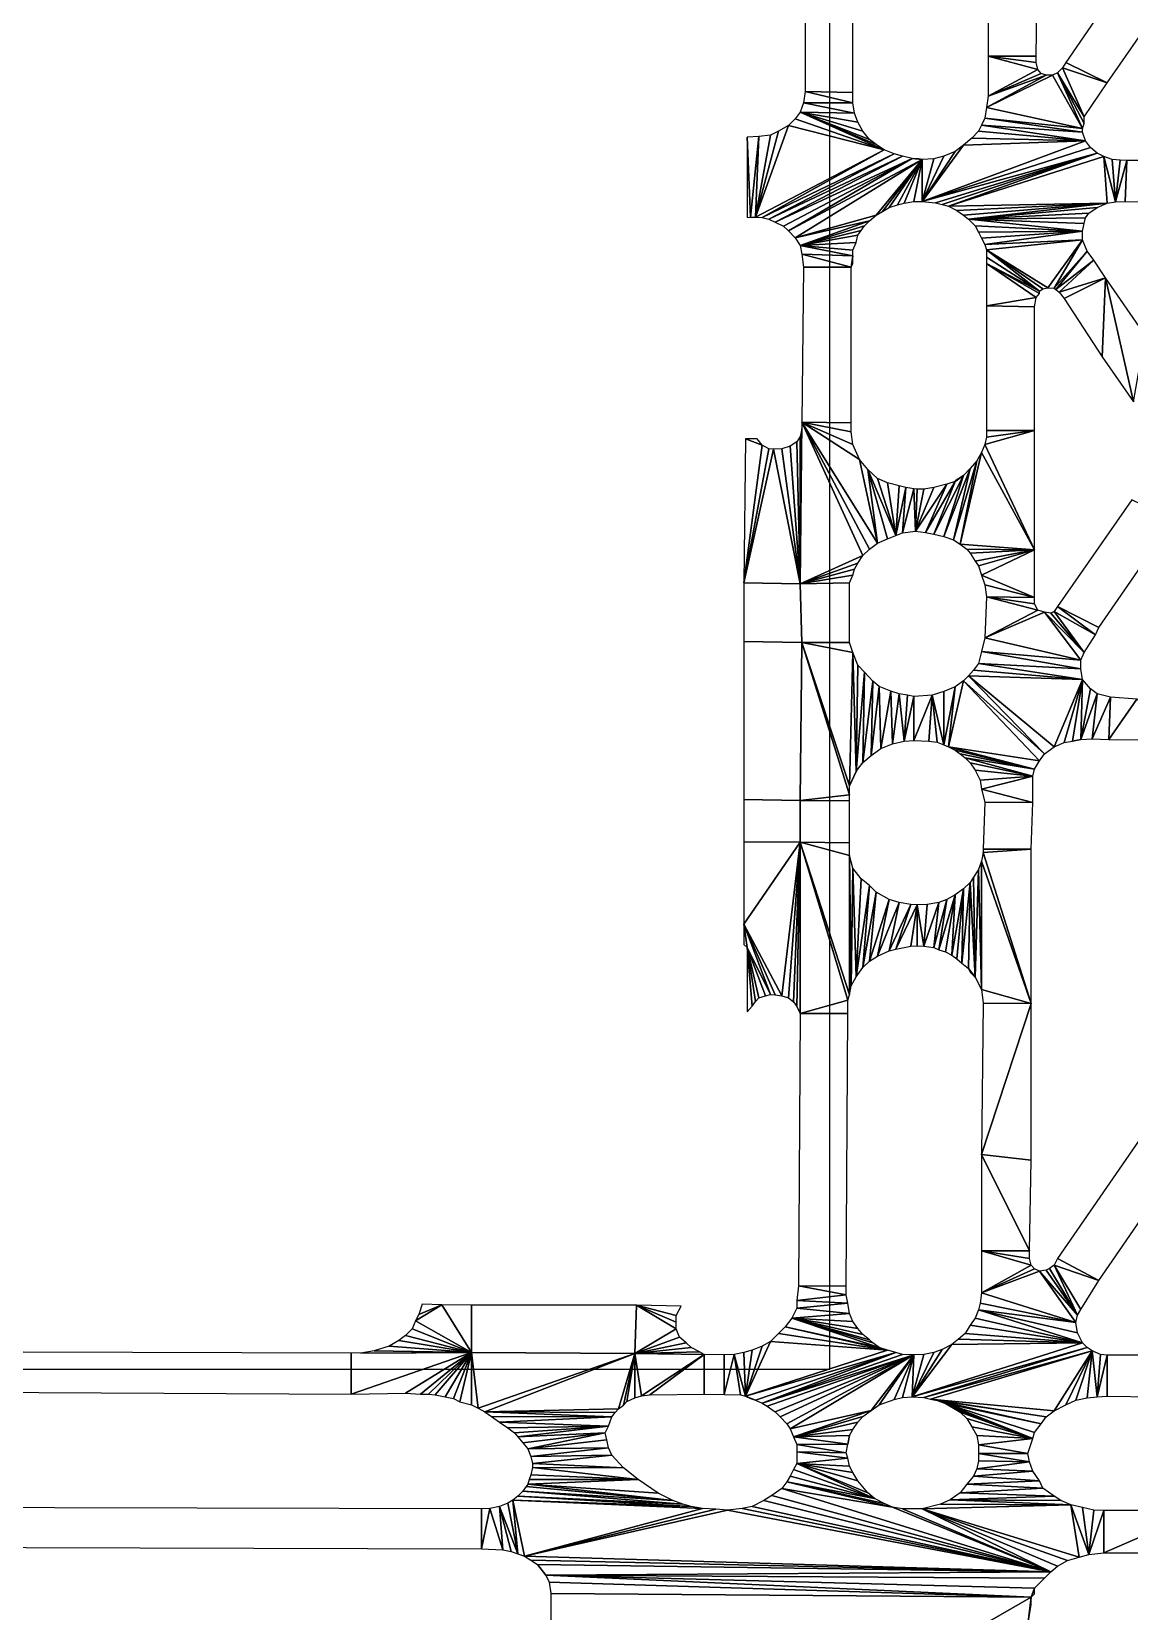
# Model space of a CAD drawing. Extents: x -35426928 to -35396732, y 11996534 to 12011444.
# Drawn here: x -35410694 to -35408034, y 11999996 to 12003824 of the extents above; entities that cross this region are included whole.
import ezdxf

# ---------------------------------------------------------------- set-up
doc = ezdxf.new("R2010")
doc.units = 0

msp = doc.modelspace()

# ---------------------------------------------------------------- linework, layer by layer
at = {"layer": 'mg_to_dxf', "color": 52}
for points in [[(-35408760.1, 12008976.7), (-35414029.9, 12008976.7), (-35414029.9, 12000583), (-35408760.1, 12000583)], [(-35408088, 12003699), (-35407840, 12004056), (-35407944, 12004104), (-35408188, 12003749)], [(-35408260, 12003764), (-35408256, 12004056), (-35408376, 12004058), (-35408376, 12003764)], [(-35408820, 12003902), (-35408820, 12003678), (-35408704, 12003676), (-35408704, 12003901)], [(-35408260, 12003749), (-35408260, 12003749), (-35408376, 12003764), (-35408256, 12003732)], [(-35408260, 12003749), (-35408260, 12003749), (-35408260, 12003764), (-35408376, 12003764)], [(-35408376, 12003764), (-35408376, 12003764), (-35408376, 12003667), (-35408256, 12003732)], [(-35408256, 12003732), (-35408256, 12003732), (-35408376, 12003667), (-35408248, 12003722)], [(-35408208, 12003724), (-35408208, 12003724), (-35408144, 12003617), (-35408196, 12003736)], [(-35408196, 12003736), (-35408196, 12003736), (-35408088, 12003699), (-35408188, 12003749)], [(-35408144, 12003617), (-35408144, 12003617), (-35408088, 12003699), (-35408196, 12003736)], [(-35408236, 12003718), (-35408236, 12003718), (-35408380, 12003640), (-35408220, 12003718)], [(-35408376, 12003667), (-35408376, 12003667), (-35408380, 12003640), (-35408236, 12003718)], [(-35408380, 12003640), (-35408380, 12003640), (-35408148, 12003589), (-35408220, 12003718)], [(-35408248, 12003722), (-35408248, 12003722), (-35408376, 12003667), (-35408236, 12003718)], [(-35408220, 12003718), (-35408220, 12003718), (-35408148, 12003589), (-35408208, 12003724)], [(-35408148, 12003589), (-35408148, 12003589), (-35408144, 12003601), (-35408208, 12003724)], [(-35408208, 12003724), (-35408208, 12003724), (-35408144, 12003601), (-35408144, 12003617)], [(-35408704, 12003651), (-35408704, 12003651), (-35408820, 12003678), (-35408824, 12003651)], [(-35408704, 12003651), (-35408704, 12003651), (-35408704, 12003676), (-35408820, 12003678)], [(-35408844, 12003612), (-35408844, 12003612), (-35408628, 12003537), (-35408832, 12003628)], [(-35408700, 12003626), (-35408700, 12003626), (-35408824, 12003651), (-35408832, 12003628)], [(-35408628, 12003537), (-35408628, 12003537), (-35408648, 12003550), (-35408832, 12003628)], [(-35408648, 12003550), (-35408648, 12003550), (-35408664, 12003562), (-35408832, 12003628)], [(-35408664, 12003562), (-35408664, 12003562), (-35408680, 12003582), (-35408832, 12003628)], [(-35408680, 12003582), (-35408680, 12003582), (-35408692, 12003604), (-35408832, 12003628)], [(-35408692, 12003604), (-35408692, 12003604), (-35408700, 12003626), (-35408832, 12003628)], [(-35408700, 12003626), (-35408700, 12003626), (-35408704, 12003651), (-35408824, 12003651)], [(-35408380, 12003640), (-35408380, 12003640), (-35408384, 12003614), (-35408148, 12003589)], [(-35408940, 12003374), (-35408940, 12003374), (-35408628, 12003537), (-35408860, 12003596)], [(-35408940, 12003374), (-35408940, 12003374), (-35408860, 12003596), (-35408884, 12003582)], [(-35408940, 12003374), (-35408940, 12003374), (-35408884, 12003582), (-35408904, 12003573)], [(-35408860, 12003596), (-35408860, 12003596), (-35408628, 12003537), (-35408844, 12003612)], [(-35408416, 12003565), (-35408416, 12003565), (-35408140, 12003559), (-35408400, 12003582)], [(-35408140, 12003559), (-35408140, 12003559), (-35408392, 12003597), (-35408400, 12003582)], [(-35408384, 12003614), (-35408384, 12003614), (-35408392, 12003597), (-35408148, 12003580)], [(-35408140, 12003559), (-35408140, 12003559), (-35408148, 12003580), (-35408392, 12003597)], [(-35408384, 12003614), (-35408384, 12003614), (-35408148, 12003580), (-35408148, 12003589)], [(-35408932, 12003569), (-35408932, 12003569), (-35408960, 12003568), (-35408952, 12003374)], [(-35408952, 12003374), (-35408952, 12003374), (-35408960, 12003568), (-35408960, 12003373)], [(-35408940, 12003374), (-35408940, 12003374), (-35408932, 12003569), (-35408952, 12003374)], [(-35408940, 12003374), (-35408940, 12003374), (-35408904, 12003573), (-35408932, 12003569)], [(-35408536, 12003412), (-35408536, 12003412), (-35408140, 12003559), (-35408436, 12003548)], [(-35408536, 12003412), (-35408536, 12003412), (-35408128, 12003543), (-35408140, 12003559)], [(-35408536, 12003412), (-35408536, 12003412), (-35408436, 12003548), (-35408456, 12003533)], [(-35408536, 12003412), (-35408536, 12003412), (-35408112, 12003529), (-35408128, 12003543)], [(-35408436, 12003548), (-35408436, 12003548), (-35408140, 12003559), (-35408416, 12003565)], [(-35408924, 12003373), (-35408924, 12003373), (-35408628, 12003537), (-35408940, 12003374)], [(-35408604, 12003527), (-35408604, 12003527), (-35408628, 12003537), (-35408924, 12003373)], [(-35408908, 12003369), (-35408908, 12003369), (-35408604, 12003527), (-35408924, 12003373)], [(-35408584, 12003522), (-35408584, 12003522), (-35408604, 12003527), (-35408908, 12003369)], [(-35408892, 12003362), (-35408892, 12003362), (-35408584, 12003522), (-35408908, 12003369)], [(-35408560, 12003516), (-35408560, 12003516), (-35408584, 12003522), (-35408892, 12003362)], [(-35408872, 12003352), (-35408872, 12003352), (-35408560, 12003516), (-35408892, 12003362)], [(-35408860, 12003341), (-35408860, 12003341), (-35408560, 12003516), (-35408872, 12003352)], [(-35408536, 12003514), (-35408536, 12003514), (-35408560, 12003516), (-35408860, 12003341)], [(-35408536, 12003514), (-35408536, 12003514), (-35408860, 12003341), (-35408844, 12003324)], [(-35408536, 12003514), (-35408536, 12003514), (-35408844, 12003324), (-35408648, 12003379)], [(-35408536, 12003514), (-35408536, 12003514), (-35408648, 12003379), (-35408632, 12003388)], [(-35408536, 12003514), (-35408536, 12003514), (-35408632, 12003388), (-35408616, 12003397)], [(-35408536, 12003514), (-35408536, 12003514), (-35408616, 12003397), (-35408596, 12003404)], [(-35408536, 12003514), (-35408536, 12003514), (-35408596, 12003404), (-35408580, 12003408)], [(-35408556, 12003412), (-35408556, 12003412), (-35408536, 12003514), (-35408580, 12003408)], [(-35408536, 12003514), (-35408536, 12003514), (-35408544, 12003515), (-35408560, 12003516)], [(-35408556, 12003412), (-35408556, 12003412), (-35408536, 12003412), (-35408536, 12003514)], [(-35408536, 12003412), (-35408536, 12003412), (-35408456, 12003533), (-35408484, 12003522)], [(-35408536, 12003412), (-35408536, 12003412), (-35408504, 12003409), (-35408112, 12003529)], [(-35408508, 12003515), (-35408508, 12003515), (-35408536, 12003412), (-35408484, 12003522)], [(-35408508, 12003515), (-35408508, 12003515), (-35408536, 12003514), (-35408536, 12003412)], [(-35408504, 12003409), (-35408504, 12003409), (-35408488, 12003405), (-35408112, 12003529)], [(-35408112, 12003529), (-35408112, 12003529), (-35408488, 12003405), (-35408472, 12003401)], [(-35408112, 12003529), (-35408112, 12003529), (-35408472, 12003401), (-35408096, 12003521)], [(-35408472, 12003401), (-35408472, 12003401), (-35408088, 12003408), (-35408096, 12003521)], [(-35408096, 12003521), (-35408096, 12003521), (-35408088, 12003408), (-35408068, 12003411)], [(-35408096, 12003521), (-35408096, 12003521), (-35408068, 12003411), (-35408076, 12003514)], [(-35408076, 12003514), (-35408076, 12003514), (-35408068, 12003411), (-35408056, 12003512)], [(-35408068, 12003411), (-35408068, 12003411), (-35408040, 12003511), (-35408056, 12003512)], [(-35408068, 12003411), (-35408068, 12003411), (-35408044, 12003412), (-35408040, 12003511)], [(-35408044, 12003412), (-35407864, 12003409), (-35407860, 12003511), (-35408040, 12003511)], [(-35408472, 12003401), (-35408472, 12003401), (-35408452, 12003390), (-35408088, 12003408)], [(-35408452, 12003390), (-35408452, 12003390), (-35408436, 12003379), (-35408088, 12003408)], [(-35408088, 12003408), (-35408088, 12003408), (-35408436, 12003379), (-35408424, 12003369)], [(-35408088, 12003408), (-35408088, 12003408), (-35408424, 12003369), (-35408112, 12003397)], [(-35408424, 12003369), (-35408424, 12003369), (-35408132, 12003384), (-35408112, 12003397)], [(-35408648, 12003379), (-35408648, 12003379), (-35408844, 12003324), (-35408664, 12003365)], [(-35408664, 12003365), (-35408664, 12003365), (-35408844, 12003324), (-35408832, 12003305)], [(-35408664, 12003365), (-35408664, 12003365), (-35408832, 12003305), (-35408676, 12003353)], [(-35408832, 12003305), (-35408832, 12003305), (-35408684, 12003342), (-35408676, 12003353)], [(-35408424, 12003369), (-35408424, 12003369), (-35408140, 12003372), (-35408132, 12003384)], [(-35408424, 12003369), (-35408424, 12003369), (-35408144, 12003359), (-35408140, 12003372)], [(-35408424, 12003369), (-35408424, 12003369), (-35408408, 12003353), (-35408148, 12003340)], [(-35408424, 12003369), (-35408424, 12003369), (-35408148, 12003340), (-35408144, 12003359)], [(-35408408, 12003353), (-35408408, 12003353), (-35408400, 12003338), (-35408148, 12003340)], [(-35408832, 12003305), (-35408832, 12003305), (-35408692, 12003330), (-35408684, 12003342)], [(-35408832, 12003305), (-35408832, 12003305), (-35408696, 12003313), (-35408692, 12003330)], [(-35408832, 12003305), (-35408832, 12003305), (-35408704, 12003294), (-35408696, 12003313)], [(-35408400, 12003338), (-35408400, 12003338), (-35408392, 12003323), (-35408148, 12003340)], [(-35408392, 12003323), (-35408392, 12003323), (-35408384, 12003308), (-35408148, 12003340)], [(-35408148, 12003319), (-35408148, 12003319), (-35408148, 12003340), (-35408384, 12003308)], [(-35408148, 12003319), (-35408148, 12003319), (-35408384, 12003308), (-35408380, 12003295)], [(-35408232, 12003203), (-35408232, 12003203), (-35408148, 12003319), (-35408380, 12003295)], [(-35408216, 12003202), (-35408216, 12003202), (-35408148, 12003319), (-35408232, 12003203)], [(-35408136, 12003292), (-35408136, 12003292), (-35408148, 12003319), (-35408216, 12003202)], [(-35408832, 12003305), (-35408832, 12003305), (-35408828, 12003284), (-35408704, 12003280)], [(-35408832, 12003305), (-35408832, 12003305), (-35408704, 12003280), (-35408704, 12003294)], [(-35408828, 12003284), (-35408828, 12003284), (-35408824, 12003253), (-35408708, 12003253)], [(-35408828, 12003284), (-35408828, 12003284), (-35408708, 12003253), (-35408704, 12003280)], [(-35408704, 12003280), (-35408704, 12003280), (-35408708, 12003253), (-35408704, 12003262)], [(-35408232, 12003203), (-35408232, 12003203), (-35408380, 12003295), (-35408244, 12003200)], [(-35408380, 12003295), (-35408380, 12003295), (-35408380, 12003277), (-35408252, 12003195)], [(-35408380, 12003295), (-35408380, 12003295), (-35408252, 12003195), (-35408244, 12003200)], [(-35408380, 12003277), (-35408380, 12003277), (-35408380, 12003262), (-35408252, 12003195)], [(-35408212, 12003199), (-35408212, 12003199), (-35408136, 12003292), (-35408216, 12003202)], [(-35408120, 12003270), (-35408120, 12003270), (-35408136, 12003292), (-35408212, 12003199)], [(-35408824, 12003253), (-35408828, 12002877), (-35408708, 12002876), (-35408708, 12003253)], [(-35408252, 12003189), (-35408252, 12003189), (-35408380, 12003262), (-35408260, 12003179)], [(-35408252, 12003195), (-35408252, 12003195), (-35408380, 12003262), (-35408252, 12003189)], [(-35408380, 12003262), (-35408380, 12003262), (-35408380, 12003159), (-35408260, 12003179)], [(-35408204, 12003192), (-35408204, 12003192), (-35408120, 12003270), (-35408212, 12003199)], [(-35408204, 12003192), (-35408204, 12003192), (-35408092, 12003227), (-35408120, 12003270)], [(-35408204, 12003192), (-35408204, 12003192), (-35408192, 12003177), (-35408092, 12003227)], [(-35408100, 12003036), (-35408100, 12003036), (-35408092, 12003227), (-35408192, 12003177)], [(-35408024, 12002927), (-35408024, 12002927), (-35408092, 12003227), (-35408100, 12003036)], [(-35408024, 12002927), (-35408024, 12002927), (-35407996, 12003088), (-35408092, 12003227)], [(-35408260, 12003179), (-35408260, 12003179), (-35408380, 12003159), (-35408264, 12003157)], [(-35408264, 12002857), (-35408264, 12003157), (-35408380, 12003159), (-35408380, 12002857)], [(-35408828, 12002877), (-35408828, 12002877), (-35408832, 12002486), (-35408680, 12002554)], [(-35408832, 12002486), (-35408832, 12002486), (-35408828, 12002861), (-35408832, 12002843)], [(-35408708, 12002854), (-35408708, 12002854), (-35408828, 12002877), (-35408704, 12002823)], [(-35408708, 12002854), (-35408708, 12002854), (-35408708, 12002876), (-35408828, 12002877)], [(-35408828, 12002877), (-35408828, 12002877), (-35408688, 12002787), (-35408704, 12002823)], [(-35408828, 12002877), (-35408828, 12002877), (-35408644, 12002584), (-35408688, 12002787)], [(-35408828, 12002877), (-35408828, 12002877), (-35408664, 12002570), (-35408644, 12002584)], [(-35408828, 12002877), (-35408828, 12002877), (-35408680, 12002554), (-35408664, 12002570)], [(-35408264, 12002568), (-35408264, 12002568), (-35408264, 12002857), (-35408384, 12002823)], [(-35408384, 12002823), (-35408384, 12002823), (-35408264, 12002857), (-35408380, 12002841)], [(-35408380, 12002841), (-35408380, 12002841), (-35408264, 12002857), (-35408380, 12002857)], [(-35408924, 12002822), (-35408924, 12002822), (-35408964, 12002837), (-35408968, 12002488)], [(-35408924, 12002822), (-35408924, 12002822), (-35408968, 12002488), (-35408908, 12002813)], [(-35408968, 12002488), (-35408968, 12002488), (-35408896, 12002812), (-35408908, 12002813)], [(-35408968, 12002488), (-35408968, 12002488), (-35408832, 12002486), (-35408896, 12002812)], [(-35408924, 12002822), (-35408924, 12002822), (-35408936, 12002837), (-35408964, 12002837)], [(-35408896, 12002812), (-35408896, 12002812), (-35408832, 12002486), (-35408876, 12002813)], [(-35408876, 12002813), (-35408876, 12002813), (-35408832, 12002486), (-35408856, 12002819)], [(-35408856, 12002819), (-35408856, 12002819), (-35408832, 12002486), (-35408840, 12002830)], [(-35408840, 12002830), (-35408840, 12002830), (-35408832, 12002486), (-35408832, 12002843)], [(-35408392, 12002804), (-35408392, 12002804), (-35408264, 12002568), (-35408384, 12002823)], [(-35408688, 12002787), (-35408688, 12002787), (-35408644, 12002584), (-35408668, 12002763)], [(-35408420, 12002765), (-35408420, 12002765), (-35408460, 12002592), (-35408404, 12002784)], [(-35408460, 12002592), (-35408460, 12002592), (-35408444, 12002582), (-35408404, 12002784)], [(-35408404, 12002784), (-35408404, 12002784), (-35408444, 12002582), (-35408392, 12002804)], [(-35408444, 12002582), (-35408444, 12002582), (-35408264, 12002568), (-35408392, 12002804)], [(-35408668, 12002763), (-35408668, 12002763), (-35408600, 12002603), (-35408644, 12002741)], [(-35408668, 12002763), (-35408668, 12002763), (-35408620, 12002595), (-35408600, 12002603)], [(-35408668, 12002763), (-35408668, 12002763), (-35408644, 12002584), (-35408620, 12002595)], [(-35408600, 12002603), (-35408600, 12002603), (-35408620, 12002730), (-35408644, 12002741)], [(-35408456, 12002734), (-35408456, 12002734), (-35408508, 12002606), (-35408436, 12002748)], [(-35408508, 12002606), (-35408508, 12002606), (-35408484, 12002600), (-35408436, 12002748)], [(-35408436, 12002748), (-35408436, 12002748), (-35408484, 12002600), (-35408420, 12002765)], [(-35408484, 12002600), (-35408484, 12002600), (-35408460, 12002592), (-35408420, 12002765)], [(-35408436, 12002748), (-35408436, 12002748), (-35408456, 12002735), (-35408456, 12002734)], [(-35408620, 12002730), (-35408620, 12002730), (-35408600, 12002603), (-35408592, 12002723)], [(-35408600, 12002603), (-35408600, 12002603), (-35408576, 12002719), (-35408592, 12002723)], [(-35408600, 12002603), (-35408600, 12002603), (-35408584, 12002609), (-35408576, 12002719)], [(-35408576, 12002719), (-35408576, 12002719), (-35408584, 12002609), (-35408556, 12002716)], [(-35408584, 12002609), (-35408584, 12002609), (-35408552, 12002613), (-35408556, 12002716)], [(-35408556, 12002716), (-35408556, 12002716), (-35408552, 12002613), (-35408548, 12002715)], [(-35408552, 12002613), (-35408552, 12002613), (-35408476, 12002727), (-35408508, 12002719)], [(-35408552, 12002613), (-35408552, 12002613), (-35408528, 12002610), (-35408476, 12002727)], [(-35408532, 12002715), (-35408532, 12002715), (-35408552, 12002613), (-35408508, 12002719)], [(-35408532, 12002715), (-35408532, 12002715), (-35408548, 12002715), (-35408552, 12002613)], [(-35408476, 12002727), (-35408476, 12002727), (-35408528, 12002610), (-35408456, 12002734)], [(-35408528, 12002610), (-35408528, 12002610), (-35408508, 12002606), (-35408456, 12002734)], [(-35408108, 12002380), (-35407928, 12002641), (-35408028, 12002689), (-35408208, 12002431)], [(-35408444, 12002582), (-35408444, 12002582), (-35408428, 12002570), (-35408264, 12002568)], [(-35408680, 12002554), (-35408680, 12002554), (-35408832, 12002486), (-35408692, 12002536)], [(-35408420, 12002560), (-35408420, 12002560), (-35408264, 12002568), (-35408428, 12002570)], [(-35408408, 12002541), (-35408408, 12002541), (-35408264, 12002568), (-35408420, 12002560)], [(-35408400, 12002529), (-35408400, 12002529), (-35408264, 12002568), (-35408408, 12002541)], [(-35408392, 12002507), (-35408392, 12002507), (-35408264, 12002568), (-35408400, 12002529)], [(-35408264, 12002453), (-35408264, 12002453), (-35408264, 12002568), (-35408392, 12002507)], [(-35408692, 12002536), (-35408692, 12002536), (-35408832, 12002486), (-35408700, 12002521)], [(-35408700, 12002521), (-35408700, 12002521), (-35408832, 12002486), (-35408704, 12002507)], [(-35408704, 12002507), (-35408704, 12002507), (-35408832, 12002486), (-35408712, 12002488)], [(-35408384, 12002483), (-35408384, 12002483), (-35408264, 12002453), (-35408392, 12002507)], [(-35408828, 12002344), (-35408832, 12002486), (-35408968, 12002488), (-35408968, 12002346)], [(-35408832, 12002486), (-35408828, 12002344), (-35408712, 12002344), (-35408712, 12002488)], [(-35408384, 12002483), (-35408384, 12002483), (-35408380, 12002454), (-35408264, 12002453)], [(-35408380, 12002454), (-35408380, 12002454), (-35408384, 12002355), (-35408256, 12002422)], [(-35408264, 12002437), (-35408264, 12002437), (-35408380, 12002454), (-35408256, 12002422)], [(-35408264, 12002437), (-35408264, 12002437), (-35408264, 12002453), (-35408380, 12002454)], [(-35408216, 12002419), (-35408216, 12002419), (-35408116, 12002362), (-35408208, 12002431)], [(-35408116, 12002362), (-35408116, 12002362), (-35408108, 12002380), (-35408208, 12002431)], [(-35408256, 12002422), (-35408256, 12002422), (-35408384, 12002355), (-35408240, 12002417)], [(-35408384, 12002355), (-35408384, 12002355), (-35408152, 12002301), (-35408240, 12002417)], [(-35408240, 12002417), (-35408240, 12002417), (-35408144, 12002319), (-35408224, 12002415)], [(-35408240, 12002417), (-35408240, 12002417), (-35408152, 12002301), (-35408144, 12002319)], [(-35408144, 12002319), (-35408144, 12002319), (-35408216, 12002419), (-35408224, 12002415)], [(-35408144, 12002319), (-35408144, 12002319), (-35408116, 12002362), (-35408216, 12002419)], [(-35408384, 12002355), (-35408384, 12002355), (-35408392, 12002322), (-35408152, 12002301)], [(-35408832, 12001961), (-35408828, 12002344), (-35408968, 12002346), (-35408968, 12001963)], [(-35408828, 12002344), (-35408828, 12002344), (-35408832, 12001961), (-35408712, 12001975)], [(-35408704, 12002319), (-35408704, 12002319), (-35408712, 12002344), (-35408828, 12002344)], [(-35408704, 12002319), (-35408704, 12002319), (-35408828, 12002344), (-35408712, 12001996)], [(-35408712, 12001996), (-35408712, 12001996), (-35408828, 12002344), (-35408712, 12001975)], [(-35408696, 12002031), (-35408696, 12002031), (-35408704, 12002319), (-35408712, 12001996)], [(-35408692, 12002289), (-35408692, 12002289), (-35408704, 12002319), (-35408696, 12002031)], [(-35408392, 12002322), (-35408392, 12002322), (-35408400, 12002293), (-35408152, 12002280)], [(-35408152, 12002301), (-35408152, 12002301), (-35408392, 12002322), (-35408152, 12002280)], [(-35408676, 12002272), (-35408676, 12002272), (-35408692, 12002289), (-35408696, 12002031)], [(-35408424, 12002263), (-35408424, 12002263), (-35408148, 12002254), (-35408412, 12002277)], [(-35408148, 12002254), (-35408148, 12002254), (-35408400, 12002293), (-35408412, 12002277)], [(-35408148, 12002254), (-35408148, 12002254), (-35408152, 12002280), (-35408400, 12002293)], [(-35408676, 12002272), (-35408676, 12002272), (-35408696, 12002031), (-35408680, 12002053)], [(-35408656, 12002250), (-35408656, 12002250), (-35408676, 12002272), (-35408680, 12002053)], [(-35408656, 12002250), (-35408656, 12002250), (-35408680, 12002053), (-35408660, 12002070)], [(-35408640, 12002237), (-35408640, 12002237), (-35408656, 12002250), (-35408660, 12002070)], [(-35408456, 12002236), (-35408456, 12002236), (-35408472, 12002091), (-35408436, 12002251)], [(-35408436, 12002251), (-35408436, 12002251), (-35408472, 12002091), (-35408252, 12002057)], [(-35408424, 12002263), (-35408424, 12002263), (-35408436, 12002251), (-35408240, 12002074)], [(-35408252, 12002057), (-35408252, 12002057), (-35408240, 12002074), (-35408436, 12002251)], [(-35408240, 12002074), (-35408240, 12002074), (-35408216, 12002091), (-35408424, 12002263)], [(-35408148, 12002254), (-35408148, 12002254), (-35408424, 12002263), (-35408216, 12002091)], [(-35408148, 12002254), (-35408148, 12002254), (-35408216, 12002091), (-35408192, 12002101)], [(-35408148, 12002254), (-35408148, 12002254), (-35408192, 12002101), (-35408172, 12002105)], [(-35408148, 12002254), (-35408148, 12002254), (-35408172, 12002105), (-35408152, 12002109)], [(-35408152, 12002109), (-35408152, 12002109), (-35408128, 12002231), (-35408148, 12002254)], [(-35408640, 12002237), (-35408640, 12002237), (-35408660, 12002070), (-35408636, 12002087)], [(-35408612, 12002226), (-35408612, 12002226), (-35408640, 12002237), (-35408636, 12002087)], [(-35408612, 12002226), (-35408612, 12002226), (-35408636, 12002087), (-35408608, 12002098)], [(-35408592, 12002219), (-35408592, 12002219), (-35408612, 12002226), (-35408608, 12002098)], [(-35408592, 12002219), (-35408592, 12002219), (-35408608, 12002098), (-35408580, 12002105)], [(-35408592, 12002219), (-35408592, 12002219), (-35408580, 12002105), (-35408572, 12002216)], [(-35408580, 12002105), (-35408580, 12002105), (-35408556, 12002213), (-35408572, 12002216)], [(-35408580, 12002105), (-35408580, 12002105), (-35408556, 12002106), (-35408556, 12002213)], [(-35408512, 12002216), (-35408512, 12002216), (-35408556, 12002213), (-35408556, 12002106)], [(-35408512, 12002216), (-35408512, 12002216), (-35408556, 12002106), (-35408520, 12002105)], [(-35408500, 12002102), (-35408500, 12002102), (-35408512, 12002216), (-35408520, 12002105)], [(-35408484, 12002096), (-35408484, 12002096), (-35408484, 12002225), (-35408512, 12002216)], [(-35408484, 12002096), (-35408484, 12002096), (-35408512, 12002216), (-35408500, 12002102)], [(-35408484, 12002096), (-35408484, 12002096), (-35408456, 12002236), (-35408484, 12002225)], [(-35408484, 12002096), (-35408484, 12002096), (-35408472, 12002091), (-35408456, 12002236)], [(-35408152, 12002109), (-35408152, 12002109), (-35408112, 12002219), (-35408128, 12002231)], [(-35408152, 12002109), (-35408152, 12002109), (-35408124, 12002110), (-35408112, 12002219)], [(-35408124, 12002110), (-35408124, 12002110), (-35408080, 12002211), (-35408112, 12002219)], [(-35408124, 12002110), (-35408124, 12002110), (-35408084, 12002109), (-35408080, 12002211)], [(-35408016, 12002206), (-35408016, 12002206), (-35408080, 12002211), (-35408084, 12002109)], [(-35408016, 12002206), (-35408016, 12002206), (-35408084, 12002109), (-35407872, 12002106)], [(-35408456, 12002083), (-35408456, 12002083), (-35408264, 12002037), (-35408472, 12002091)], [(-35408264, 12002037), (-35408264, 12002037), (-35408252, 12002057), (-35408472, 12002091)], [(-35408152, 12002109), (-35408152, 12002109), (-35408172, 12002105)], [(-35408696, 12002031), (-35408696, 12002031), (-35408680, 12002053), (-35408692, 12002038)], [(-35408456, 12002083), (-35408456, 12002083), (-35408444, 12002074), (-35408264, 12002037)], [(-35408444, 12002074), (-35408444, 12002074), (-35408432, 12002064), (-35408264, 12002037)], [(-35408432, 12002064), (-35408432, 12002064), (-35408420, 12002052), (-35408268, 12002020)], [(-35408432, 12002064), (-35408432, 12002064), (-35408268, 12002020), (-35408264, 12002037)], [(-35408420, 12002052), (-35408420, 12002052), (-35408408, 12002034), (-35408268, 12002020)], [(-35408712, 12001996), (-35408712, 12001996), (-35408704, 12002013), (-35408696, 12002031)], [(-35408408, 12002034), (-35408408, 12002034), (-35408396, 12002010), (-35408268, 12002020)], [(-35408396, 12002010), (-35408396, 12002010), (-35408392, 12001988), (-35408268, 12002020)], [(-35408392, 12001988), (-35408392, 12001988), (-35408268, 12001956), (-35408268, 12002020)], [(-35408712, 12001975), (-35408712, 12001975), (-35408832, 12001961), (-35408712, 12001960)], [(-35408392, 12001988), (-35408392, 12001988), (-35408384, 12001957), (-35408268, 12001956)], [(-35408832, 12001860), (-35408832, 12001961), (-35408968, 12001963), (-35408968, 12001861)], [(-35408832, 12001961), (-35408832, 12001860), (-35408712, 12001858), (-35408712, 12001960)], [(-35408272, 12001843), (-35408268, 12001956), (-35408384, 12001957), (-35408388, 12001843)], [(-35408832, 12001860), (-35408832, 12001860), (-35408968, 12001861), (-35408968, 12001661)], [(-35408832, 12001860), (-35408832, 12001860), (-35408968, 12001661), (-35408876, 12001488)], [(-35408832, 12001860), (-35408832, 12001860), (-35408876, 12001488), (-35408860, 12001483)], [(-35408832, 12001860), (-35408832, 12001860), (-35408860, 12001483), (-35408848, 12001473)], [(-35408832, 12001860), (-35408832, 12001860), (-35408848, 12001473), (-35408840, 12001462)], [(-35408840, 12001462), (-35408840, 12001462), (-35408832, 12001445), (-35408832, 12001860)], [(-35408712, 12001828), (-35408712, 12001828), (-35408712, 12001858), (-35408832, 12001860)], [(-35408712, 12001828), (-35408712, 12001828), (-35408832, 12001860), (-35408712, 12001490)], [(-35408712, 12001490), (-35408712, 12001490), (-35408832, 12001860), (-35408716, 12001477)], [(-35408832, 12001860), (-35408832, 12001860), (-35408832, 12001445), (-35408716, 12001477)], [(-35408708, 12001512), (-35408708, 12001512), (-35408712, 12001828), (-35408712, 12001490)], [(-35408704, 12001797), (-35408704, 12001797), (-35408712, 12001828), (-35408708, 12001512)], [(-35408392, 12001814), (-35408392, 12001814), (-35408272, 12001469), (-35408388, 12001835)], [(-35408388, 12001835), (-35408388, 12001835), (-35408272, 12001843), (-35408388, 12001843)], [(-35408272, 12001469), (-35408272, 12001469), (-35408272, 12001843), (-35408388, 12001835)], [(-35408696, 12001534), (-35408696, 12001534), (-35408704, 12001797), (-35408708, 12001512)], [(-35408684, 12001771), (-35408684, 12001771), (-35408704, 12001797), (-35408696, 12001534)], [(-35408412, 12001775), (-35408412, 12001775), (-35408408, 12001533), (-35408400, 12001794)], [(-35408408, 12001533), (-35408408, 12001533), (-35408392, 12001503), (-35408400, 12001794)], [(-35408400, 12001794), (-35408400, 12001794), (-35408392, 12001503), (-35408392, 12001814)], [(-35408392, 12001503), (-35408392, 12001503), (-35408272, 12001469), (-35408392, 12001814)], [(-35408696, 12001534), (-35408696, 12001534), (-35408664, 12001755), (-35408684, 12001771)], [(-35408680, 12001556), (-35408680, 12001556), (-35408664, 12001755), (-35408696, 12001534)], [(-35408648, 12001739), (-35408648, 12001739), (-35408664, 12001755), (-35408680, 12001556)], [(-35408436, 12001747), (-35408436, 12001747), (-35408464, 12001586), (-35408452, 12001577)], [(-35408456, 12001732), (-35408456, 12001732), (-35408464, 12001586), (-35408436, 12001747)], [(-35408452, 12001577), (-35408452, 12001577), (-35408440, 12001567), (-35408436, 12001747)], [(-35408420, 12001762), (-35408420, 12001762), (-35408440, 12001567), (-35408424, 12001554)], [(-35408436, 12001747), (-35408436, 12001747), (-35408440, 12001567), (-35408420, 12001762)], [(-35408424, 12001554), (-35408424, 12001554), (-35408408, 12001533), (-35408420, 12001762)], [(-35408408, 12001533), (-35408408, 12001533), (-35408412, 12001775), (-35408420, 12001762)], [(-35408664, 12001572), (-35408664, 12001572), (-35408648, 12001739), (-35408680, 12001556)], [(-35408616, 12001721), (-35408616, 12001721), (-35408648, 12001739), (-35408664, 12001572)], [(-35408644, 12001584), (-35408644, 12001584), (-35408616, 12001721), (-35408664, 12001572)], [(-35408592, 12001714), (-35408592, 12001714), (-35408616, 12001721), (-35408644, 12001584)], [(-35408616, 12001597), (-35408616, 12001597), (-35408592, 12001714), (-35408644, 12001584)], [(-35408564, 12001709), (-35408564, 12001709), (-35408592, 12001714), (-35408616, 12001597)], [(-35408600, 12001601), (-35408600, 12001601), (-35408564, 12001709), (-35408616, 12001597)], [(-35408548, 12001708), (-35408548, 12001708), (-35408564, 12001709), (-35408600, 12001601)], [(-35408564, 12001608), (-35408564, 12001608), (-35408548, 12001708), (-35408600, 12001601)], [(-35408564, 12001608), (-35408564, 12001608), (-35408548, 12001609), (-35408548, 12001708)], [(-35408524, 12001709), (-35408524, 12001709), (-35408548, 12001708), (-35408532, 12001608)], [(-35408532, 12001608), (-35408532, 12001608), (-35408548, 12001708), (-35408548, 12001609)], [(-35408524, 12001709), (-35408524, 12001709), (-35408532, 12001608), (-35408496, 12001714)], [(-35408532, 12001608), (-35408532, 12001608), (-35408508, 12001605), (-35408496, 12001714)], [(-35408496, 12001714), (-35408496, 12001714), (-35408508, 12001605), (-35408476, 12001721)], [(-35408508, 12001605), (-35408508, 12001605), (-35408496, 12001599), (-35408476, 12001721)], [(-35408456, 12001732), (-35408456, 12001732), (-35408496, 12001599), (-35408480, 12001594)], [(-35408476, 12001721), (-35408476, 12001721), (-35408496, 12001599), (-35408456, 12001732)], [(-35408480, 12001594), (-35408480, 12001594), (-35408464, 12001586), (-35408456, 12001732)], [(-35408904, 12001491), (-35408904, 12001491), (-35408892, 12001490), (-35408968, 12001661)], [(-35408960, 12001605), (-35408960, 12001605), (-35408968, 12001661), (-35408968, 12001612)], [(-35408876, 12001488), (-35408876, 12001488), (-35408968, 12001661), (-35408892, 12001490)], [(-35408968, 12001661), (-35408968, 12001661), (-35408960, 12001605), (-35408904, 12001491)], [(-35408916, 12001488), (-35408916, 12001488), (-35408904, 12001491), (-35408960, 12001605)], [(-35408960, 12001605), (-35408960, 12001605), (-35408932, 12001483), (-35408916, 12001488)], [(-35408960, 12001605), (-35408960, 12001605), (-35408940, 12001474), (-35408932, 12001483)], [(-35408960, 12001605), (-35408960, 12001605), (-35408960, 12001449), (-35408948, 12001463)], [(-35408960, 12001605), (-35408960, 12001605), (-35408948, 12001463), (-35408940, 12001474)], [(-35408424, 12001554), (-35408424, 12001554), (-35408420, 12001545), (-35408408, 12001533)], [(-35408716, 12001477), (-35408716, 12001477), (-35408832, 12001445), (-35408716, 12001445)], [(-35408392, 12001503), (-35408392, 12001503), (-35408388, 12001470), (-35408272, 12001469)], [(-35408832, 12001445), (-35408836, 12000785), (-35408720, 12000784), (-35408716, 12001445)], [(-35408392, 12001103), (-35408392, 12001103), (-35408272, 12001469), (-35408388, 12001470)], [(-35408272, 12001469), (-35408272, 12001469), (-35408392, 12001103), (-35408272, 12001090)], [(-35408108, 12000798), (-35407840, 12001187), (-35407940, 12001240), (-35408208, 12000851)], [(-35408392, 12001103), (-35408392, 12001103), (-35408392, 12000870), (-35408276, 12000870)], [(-35408392, 12001103), (-35408392, 12001103), (-35408276, 12000870), (-35408272, 12001090)], [(-35408276, 12000851), (-35408276, 12000851), (-35408392, 12000870), (-35408272, 12000835)], [(-35408276, 12000851), (-35408276, 12000851), (-35408276, 12000870), (-35408392, 12000870)], [(-35408392, 12000870), (-35408392, 12000870), (-35408392, 12000768), (-35408272, 12000835)], [(-35408272, 12000835), (-35408272, 12000835), (-35408392, 12000768), (-35408264, 12000826)], [(-35408264, 12000826), (-35408264, 12000826), (-35408392, 12000768), (-35408252, 12000821)], [(-35408252, 12000821), (-35408252, 12000821), (-35408160, 12000714), (-35408236, 12000823)], [(-35408160, 12000714), (-35408160, 12000714), (-35408228, 12000827), (-35408236, 12000823)], [(-35408160, 12000714), (-35408160, 12000714), (-35408216, 12000835), (-35408228, 12000827)], [(-35408216, 12000835), (-35408216, 12000835), (-35408108, 12000798), (-35408208, 12000851)], [(-35408160, 12000714), (-35408160, 12000714), (-35408152, 12000728), (-35408216, 12000835)], [(-35408152, 12000728), (-35408152, 12000728), (-35408108, 12000798), (-35408216, 12000835)], [(-35408720, 12000763), (-35408720, 12000763), (-35408836, 12000785), (-35408840, 12000750)], [(-35408720, 12000763), (-35408720, 12000763), (-35408720, 12000784), (-35408836, 12000785)], [(-35408392, 12000768), (-35408392, 12000768), (-35408164, 12000696), (-35408252, 12000821)], [(-35408252, 12000821), (-35408252, 12000821), (-35408164, 12000696), (-35408160, 12000714)], [(-35408716, 12000743), (-35408716, 12000743), (-35408720, 12000763), (-35408840, 12000750)], [(-35408716, 12000743), (-35408716, 12000743), (-35408840, 12000750), (-35408840, 12000731)], [(-35408392, 12000768), (-35408392, 12000768), (-35408396, 12000743), (-35408164, 12000696)], [(-35409628, 12000624), (-35409628, 12000624), (-35409700, 12000739), (-35409764, 12000700)], [(-35409764, 12000700), (-35409764, 12000700), (-35409700, 12000739), (-35409756, 12000716)], [(-35409700, 12000739), (-35409700, 12000739), (-35409748, 12000741), (-35409756, 12000716)], [(-35409628, 12000624), (-35409628, 12000624), (-35409628, 12000738), (-35409700, 12000739)], [(-35409628, 12000624), (-35409232, 12000621), (-35409228, 12000738), (-35409628, 12000738)], [(-35409228, 12000738), (-35409228, 12000738), (-35409232, 12000621), (-35409132, 12000681)], [(-35409132, 12000713), (-35409132, 12000713), (-35409228, 12000738), (-35409132, 12000697)], [(-35409132, 12000713), (-35409132, 12000713), (-35409120, 12000736), (-35409228, 12000738)], [(-35409228, 12000738), (-35409228, 12000738), (-35409132, 12000681), (-35409132, 12000697)], [(-35408640, 12000636), (-35408640, 12000636), (-35408852, 12000707), (-35408868, 12000686)], [(-35408712, 12000718), (-35408712, 12000718), (-35408840, 12000731), (-35408852, 12000707)], [(-35408704, 12000699), (-35408704, 12000699), (-35408712, 12000718), (-35408852, 12000707)], [(-35408640, 12000636), (-35408640, 12000636), (-35408656, 12000647), (-35408852, 12000707)], [(-35408656, 12000647), (-35408656, 12000647), (-35408664, 12000654), (-35408852, 12000707)], [(-35408664, 12000654), (-35408664, 12000654), (-35408680, 12000667), (-35408852, 12000707)], [(-35408680, 12000667), (-35408680, 12000667), (-35408692, 12000682), (-35408852, 12000707)], [(-35408692, 12000682), (-35408692, 12000682), (-35408704, 12000699), (-35408852, 12000707)], [(-35408712, 12000718), (-35408712, 12000718), (-35408716, 12000743), (-35408840, 12000731)], [(-35408148, 12000647), (-35408148, 12000647), (-35408408, 12000707), (-35408420, 12000690)], [(-35408148, 12000647), (-35408148, 12000647), (-35408400, 12000727), (-35408408, 12000707)], [(-35408396, 12000743), (-35408396, 12000743), (-35408400, 12000727), (-35408164, 12000696)], [(-35408148, 12000647), (-35408148, 12000647), (-35408160, 12000671), (-35408400, 12000727)], [(-35408160, 12000671), (-35408160, 12000671), (-35408164, 12000696), (-35408400, 12000727)], [(-35409628, 12000624), (-35409628, 12000624), (-35409772, 12000681), (-35409788, 12000665)], [(-35409628, 12000624), (-35409628, 12000624), (-35409764, 12000700), (-35409772, 12000681)], [(-35409132, 12000681), (-35409132, 12000681), (-35409232, 12000621), (-35409124, 12000661)], [(-35408904, 12000650), (-35408904, 12000650), (-35408620, 12000629), (-35408884, 12000670)], [(-35408884, 12000670), (-35408884, 12000670), (-35408620, 12000629), (-35408868, 12000686)], [(-35408620, 12000629), (-35408620, 12000629), (-35408640, 12000636), (-35408868, 12000686)], [(-35408448, 12000656), (-35408448, 12000656), (-35408148, 12000647), (-35408432, 12000670)], [(-35408148, 12000647), (-35408148, 12000647), (-35408420, 12000690), (-35408432, 12000670)], [(-35409864, 12000628), (-35409864, 12000628), (-35409628, 12000624), (-35409828, 12000639)], [(-35409628, 12000624), (-35409628, 12000624), (-35409804, 12000653), (-35409828, 12000639)], [(-35409628, 12000624), (-35409628, 12000624), (-35409788, 12000665), (-35409804, 12000653)], [(-35409124, 12000661), (-35409124, 12000661), (-35409232, 12000621), (-35409108, 12000647)], [(-35409108, 12000647), (-35409108, 12000647), (-35409232, 12000621), (-35409096, 12000636)], [(-35409232, 12000621), (-35409232, 12000621), (-35409076, 12000625), (-35409096, 12000636)], [(-35408964, 12000518), (-35408964, 12000518), (-35408620, 12000629), (-35408904, 12000650)], [(-35408964, 12000518), (-35408964, 12000518), (-35408904, 12000650), (-35408924, 12000639)], [(-35408964, 12000518), (-35408964, 12000518), (-35408924, 12000639), (-35408948, 12000629)], [(-35408560, 12000516), (-35408560, 12000516), (-35408148, 12000647), (-35408464, 12000643)], [(-35408560, 12000516), (-35408560, 12000516), (-35408136, 12000636), (-35408148, 12000647)], [(-35408560, 12000516), (-35408560, 12000516), (-35408464, 12000643), (-35408488, 12000631)], [(-35408560, 12000516), (-35408560, 12000516), (-35408532, 12000515), (-35408136, 12000636)], [(-35408560, 12000516), (-35408560, 12000516), (-35408488, 12000631), (-35408508, 12000624)], [(-35408532, 12000515), (-35408532, 12000515), (-35408124, 12000628), (-35408136, 12000636)], [(-35408464, 12000643), (-35408464, 12000643), (-35408148, 12000647), (-35408448, 12000656)], [(-35410980, 12000625), (-35410980, 12000528), (-35409920, 12000523), (-35409920, 12000622)], [(-35409628, 12000624), (-35409628, 12000624), (-35409920, 12000622), (-35409920, 12000523)], [(-35409628, 12000624), (-35409628, 12000624), (-35409920, 12000523), (-35409788, 12000525)], [(-35409864, 12000628), (-35409864, 12000628), (-35409896, 12000622), (-35409628, 12000624)], [(-35409628, 12000624), (-35409628, 12000624), (-35409788, 12000525), (-35409752, 12000523)], [(-35409628, 12000624), (-35409628, 12000624), (-35409752, 12000523), (-35409732, 12000523)], [(-35409628, 12000624), (-35409628, 12000624), (-35409732, 12000523), (-35409716, 12000521)], [(-35409628, 12000624), (-35409628, 12000624), (-35409716, 12000521), (-35409692, 12000516)], [(-35409672, 12000512), (-35409672, 12000512), (-35409628, 12000624), (-35409692, 12000516)], [(-35409672, 12000512), (-35409672, 12000512), (-35409656, 12000504), (-35409628, 12000624)], [(-35409628, 12000624), (-35409628, 12000624), (-35409656, 12000504), (-35409628, 12000497)], [(-35409612, 12000489), (-35409612, 12000489), (-35409628, 12000624), (-35409628, 12000497)], [(-35409232, 12000621), (-35409232, 12000621), (-35409628, 12000624), (-35409612, 12000489)], [(-35409596, 12000480), (-35409596, 12000480), (-35409232, 12000621), (-35409612, 12000489)], [(-35409272, 12000487), (-35409272, 12000487), (-35409232, 12000621), (-35409596, 12000480)], [(-35409260, 12000496), (-35409260, 12000496), (-35409232, 12000621), (-35409272, 12000487)], [(-35409232, 12000621), (-35409232, 12000621), (-35409260, 12000496), (-35409252, 12000505)], [(-35409252, 12000505), (-35409252, 12000505), (-35409232, 12000514), (-35409232, 12000621)], [(-35409232, 12000621), (-35409232, 12000621), (-35409064, 12000619), (-35409076, 12000625)], [(-35409216, 12000519), (-35409216, 12000519), (-35409232, 12000621), (-35409232, 12000514)], [(-35409064, 12000619), (-35409064, 12000619), (-35409232, 12000621), (-35409216, 12000519)], [(-35409196, 12000521), (-35409196, 12000521), (-35409064, 12000619), (-35409216, 12000519)], [(-35409196, 12000521), (-35409196, 12000521), (-35409064, 12000523), (-35409064, 12000619)], [(-35409016, 12000618), (-35409064, 12000619), (-35409064, 12000523), (-35409016, 12000522)], [(-35408992, 12000619), (-35408992, 12000619), (-35409016, 12000618), (-35409016, 12000522)], [(-35408992, 12000619), (-35408992, 12000619), (-35409016, 12000522), (-35408976, 12000521)], [(-35408964, 12000518), (-35408964, 12000518), (-35408968, 12000624), (-35408992, 12000619)], [(-35408964, 12000518), (-35408964, 12000518), (-35408992, 12000619), (-35408976, 12000521)], [(-35408964, 12000518), (-35408964, 12000518), (-35408948, 12000629), (-35408968, 12000624)], [(-35408600, 12000624), (-35408600, 12000624), (-35408620, 12000629), (-35408964, 12000518)], [(-35408600, 12000624), (-35408600, 12000624), (-35408964, 12000518), (-35408940, 12000508)], [(-35408924, 12000501), (-35408924, 12000501), (-35408600, 12000624), (-35408940, 12000508)], [(-35408584, 12000619), (-35408584, 12000619), (-35408600, 12000624), (-35408924, 12000501)], [(-35408556, 12000618), (-35408556, 12000618), (-35408584, 12000619), (-35408924, 12000501)], [(-35408556, 12000618), (-35408556, 12000618), (-35408924, 12000501), (-35408912, 12000494)], [(-35408556, 12000618), (-35408556, 12000618), (-35408912, 12000494), (-35408892, 12000480)], [(-35408556, 12000618), (-35408556, 12000618), (-35408892, 12000480), (-35408880, 12000468)], [(-35408556, 12000618), (-35408556, 12000618), (-35408880, 12000468), (-35408864, 12000451)], [(-35408556, 12000618), (-35408556, 12000618), (-35408864, 12000451), (-35408856, 12000439)], [(-35408556, 12000618), (-35408556, 12000618), (-35408856, 12000439), (-35408660, 12000483)], [(-35408556, 12000618), (-35408556, 12000618), (-35408660, 12000483), (-35408640, 12000497)], [(-35408556, 12000618), (-35408556, 12000618), (-35408640, 12000497), (-35408604, 12000510)], [(-35408584, 12000515), (-35408584, 12000515), (-35408556, 12000618), (-35408604, 12000510)], [(-35408584, 12000515), (-35408584, 12000515), (-35408560, 12000516), (-35408556, 12000618)], [(-35408532, 12000619), (-35408532, 12000619), (-35408560, 12000516), (-35408508, 12000624)], [(-35408532, 12000619), (-35408532, 12000619), (-35408556, 12000618), (-35408560, 12000516)], [(-35408532, 12000515), (-35408532, 12000515), (-35408516, 12000511), (-35408124, 12000628)], [(-35408124, 12000628), (-35408124, 12000628), (-35408516, 12000511), (-35408216, 12000482)], [(-35408124, 12000628), (-35408124, 12000628), (-35408216, 12000482), (-35408188, 12000497)], [(-35408124, 12000628), (-35408124, 12000628), (-35408188, 12000497), (-35408164, 12000508)], [(-35408124, 12000628), (-35408124, 12000628), (-35408164, 12000508), (-35408136, 12000514)], [(-35408124, 12000628), (-35408124, 12000628), (-35408136, 12000514), (-35408112, 12000516)], [(-35408124, 12000628), (-35408124, 12000628), (-35408112, 12000516), (-35408104, 12000619)], [(-35408112, 12000516), (-35408112, 12000516), (-35408088, 12000617), (-35408104, 12000619)], [(-35408112, 12000516), (-35408112, 12000516), (-35408088, 12000518), (-35408088, 12000617)], [(-35408088, 12000518), (-35407860, 12000515), (-35407860, 12000617), (-35408088, 12000617)], [(-35408964, 12000518), (-35408964, 12000518), (-35408952, 12000512), (-35408940, 12000508)], [(-35409280, 12000478), (-35409280, 12000478), (-35409272, 12000487), (-35409596, 12000480)], [(-35409596, 12000480), (-35409596, 12000480), (-35409580, 12000469), (-35409288, 12000468)], [(-35409596, 12000480), (-35409596, 12000480), (-35409288, 12000468), (-35409280, 12000478)], [(-35408660, 12000483), (-35408660, 12000483), (-35408856, 12000439), (-35408848, 12000419)], [(-35408660, 12000483), (-35408660, 12000483), (-35408848, 12000419), (-35408680, 12000469)], [(-35408516, 12000511), (-35408516, 12000511), (-35408500, 12000507), (-35408236, 12000468)], [(-35408216, 12000482), (-35408216, 12000482), (-35408516, 12000511), (-35408236, 12000468)], [(-35408500, 12000507), (-35408500, 12000507), (-35408480, 12000500), (-35408248, 12000451)], [(-35408500, 12000507), (-35408500, 12000507), (-35408248, 12000451), (-35408236, 12000468)], [(-35408480, 12000500), (-35408480, 12000500), (-35408460, 12000489), (-35408268, 12000415)], [(-35408480, 12000500), (-35408480, 12000500), (-35408264, 12000430), (-35408248, 12000451)], [(-35408480, 12000500), (-35408480, 12000500), (-35408268, 12000415), (-35408264, 12000430)], [(-35408460, 12000489), (-35408460, 12000489), (-35408444, 12000479), (-35408268, 12000415)], [(-35408444, 12000479), (-35408444, 12000479), (-35408428, 12000464), (-35408268, 12000415)], [(-35409560, 12000455), (-35409560, 12000455), (-35409288, 12000468), (-35409580, 12000469)], [(-35409296, 12000445), (-35409296, 12000445), (-35409288, 12000468), (-35409560, 12000455)], [(-35409540, 12000441), (-35409540, 12000441), (-35409296, 12000445), (-35409560, 12000455)], [(-35409524, 12000429), (-35409524, 12000429), (-35409296, 12000445), (-35409540, 12000441)], [(-35409516, 12000419), (-35409516, 12000419), (-35409296, 12000445), (-35409524, 12000429)], [(-35409304, 12000429), (-35409304, 12000429), (-35409296, 12000445), (-35409516, 12000419)], [(-35408848, 12000419), (-35408848, 12000419), (-35408692, 12000455), (-35408680, 12000469)], [(-35408848, 12000419), (-35408848, 12000419), (-35408704, 12000437), (-35408692, 12000455)], [(-35408428, 12000464), (-35408428, 12000464), (-35408416, 12000444), (-35408268, 12000415)], [(-35408416, 12000444), (-35408416, 12000444), (-35408404, 12000423), (-35408268, 12000415)], [(-35409504, 12000405), (-35409504, 12000405), (-35409304, 12000429), (-35409516, 12000419)], [(-35409504, 12000405), (-35409504, 12000405), (-35409492, 12000390), (-35409304, 12000429)], [(-35409492, 12000390), (-35409492, 12000390), (-35409300, 12000412), (-35409304, 12000429)], [(-35409492, 12000390), (-35409492, 12000390), (-35409296, 12000393), (-35409300, 12000412)], [(-35408848, 12000419), (-35408848, 12000419), (-35408712, 12000423), (-35408704, 12000437)], [(-35408848, 12000419), (-35408848, 12000419), (-35408716, 12000402), (-35408712, 12000423)], [(-35408848, 12000419), (-35408848, 12000419), (-35408840, 12000401), (-35408716, 12000402)], [(-35408840, 12000401), (-35408840, 12000401), (-35408720, 12000381), (-35408716, 12000402)], [(-35408840, 12000401), (-35408840, 12000401), (-35408840, 12000383), (-35408720, 12000381)], [(-35408712, 12000423), (-35408712, 12000423), (-35408716, 12000402), (-35408712, 12000418)], [(-35408404, 12000423), (-35408404, 12000423), (-35408400, 12000400), (-35408268, 12000415)], [(-35408400, 12000400), (-35408400, 12000400), (-35408280, 12000379), (-35408268, 12000415)], [(-35409492, 12000390), (-35409492, 12000390), (-35409484, 12000372), (-35409296, 12000393)], [(-35409484, 12000372), (-35409484, 12000372), (-35409288, 12000375), (-35409296, 12000393)], [(-35409484, 12000372), (-35409484, 12000372), (-35409480, 12000355), (-35409288, 12000375)], [(-35409480, 12000355), (-35409480, 12000355), (-35409260, 12000344), (-35409288, 12000375)], [(-35408716, 12000368), (-35408716, 12000368), (-35408720, 12000381), (-35408840, 12000383)], [(-35408716, 12000368), (-35408716, 12000368), (-35408840, 12000383), (-35408840, 12000355)], [(-35408712, 12000348), (-35408712, 12000348), (-35408716, 12000368), (-35408840, 12000355)], [(-35408400, 12000400), (-35408400, 12000400), (-35408400, 12000379), (-35408280, 12000379)], [(-35408276, 12000359), (-35408276, 12000359), (-35408280, 12000379), (-35408400, 12000379)], [(-35408276, 12000359), (-35408276, 12000359), (-35408400, 12000379), (-35408400, 12000361)], [(-35409488, 12000316), (-35409488, 12000316), (-35409224, 12000316), (-35409484, 12000327)], [(-35409224, 12000316), (-35409224, 12000316), (-35409480, 12000345), (-35409484, 12000327)], [(-35409480, 12000355), (-35409480, 12000355), (-35409480, 12000345), (-35409260, 12000344)], [(-35409224, 12000316), (-35409224, 12000316), (-35409260, 12000344), (-35409480, 12000345)], [(-35408864, 12000310), (-35408864, 12000310), (-35408652, 12000270), (-35408856, 12000324)], [(-35408856, 12000324), (-35408856, 12000324), (-35408652, 12000270), (-35408848, 12000340)], [(-35408652, 12000270), (-35408652, 12000270), (-35408840, 12000355), (-35408848, 12000340)], [(-35408652, 12000270), (-35408652, 12000270), (-35408668, 12000284), (-35408840, 12000355)], [(-35408668, 12000284), (-35408668, 12000284), (-35408692, 12000313), (-35408840, 12000355)], [(-35408692, 12000313), (-35408692, 12000313), (-35408704, 12000333), (-35408840, 12000355)], [(-35408704, 12000333), (-35408704, 12000333), (-35408712, 12000348), (-35408840, 12000355)], [(-35408412, 12000324), (-35408412, 12000324), (-35408428, 12000305), (-35408252, 12000313)], [(-35408404, 12000342), (-35408404, 12000342), (-35408412, 12000324), (-35408268, 12000336)], [(-35408412, 12000324), (-35408412, 12000324), (-35408252, 12000313), (-35408268, 12000336)], [(-35408404, 12000342), (-35408404, 12000342), (-35408276, 12000359), (-35408400, 12000361)], [(-35408404, 12000342), (-35408404, 12000342), (-35408268, 12000336), (-35408276, 12000359)], [(-35409504, 12000288), (-35409516, 12000276), (-35409116, 12000256)], [(-35409496, 12000299), (-35409504, 12000288), (-35409140, 12000265)], [(-35409140, 12000265), (-35409504, 12000288), (-35409116, 12000256)], [(-35409140, 12000265), (-35409492, 12000305), (-35409496, 12000299)], [(-35409176, 12000283), (-35409224, 12000316), (-35409492, 12000305)], [(-35409492, 12000305), (-35409492, 12000305), (-35409224, 12000316), (-35409488, 12000316)], [(-35409176, 12000283), (-35409492, 12000305), (-35409140, 12000265)], [(-35408224, 12000092), (-35408876, 12000294), (-35408900, 12000277)], [(-35408608, 12000249), (-35408864, 12000310), (-35408876, 12000294)], [(-35408876, 12000294), (-35408224, 12000092), (-35408608, 12000249)], [(-35408628, 12000258), (-35408652, 12000270), (-35408864, 12000310)], [(-35408608, 12000249), (-35408628, 12000258), (-35408864, 12000310)], [(-35408428, 12000305), (-35408428, 12000305), (-35408444, 12000284), (-35408244, 12000295)], [(-35408244, 12000295), (-35408244, 12000295), (-35408444, 12000284), (-35408216, 12000276)], [(-35408252, 12000313), (-35408252, 12000313), (-35408428, 12000305), (-35408244, 12000295)], [(-35410984, 12000152), (-35409604, 12000148), (-35409604, 12000245), (-35410984, 12000248)], [(-35409560, 12000251), (-35409560, 12000251), (-35409584, 12000246), (-35409552, 12000146)], [(-35409540, 12000259), (-35409560, 12000251), (-35409516, 12000136)], [(-35409560, 12000251), (-35409560, 12000251), (-35409532, 12000142), (-35409516, 12000136)], [(-35409560, 12000251), (-35409560, 12000251), (-35409552, 12000146), (-35409532, 12000142)], [(-35409528, 12000266), (-35409540, 12000259), (-35409516, 12000136)], [(-35409516, 12000276), (-35409528, 12000266), (-35409096, 12000251)], [(-35409500, 12000130), (-35409528, 12000266), (-35409516, 12000136)], [(-35409068, 12000246), (-35409528, 12000266), (-35409500, 12000130)], [(-35409096, 12000251), (-35409528, 12000266), (-35409068, 12000246)], [(-35409116, 12000256), (-35409516, 12000276), (-35409096, 12000251)], [(-35408224, 12000092), (-35408948, 12000251), (-35408972, 12000246)], [(-35408224, 12000092), (-35408920, 12000265), (-35408948, 12000251)], [(-35408224, 12000092), (-35408900, 12000277), (-35408920, 12000265)], [(-35408224, 12000092), (-35408584, 12000245), (-35408608, 12000249)], [(-35408536, 12000245), (-35408176, 12000255), (-35408492, 12000256)], [(-35408156, 12000128), (-35408176, 12000255), (-35408536, 12000245)], [(-35408176, 12000255), (-35408468, 12000267), (-35408492, 12000256)], [(-35408444, 12000284), (-35408444, 12000284), (-35408468, 12000267), (-35408216, 12000276)], [(-35408216, 12000276), (-35408216, 12000276), (-35408468, 12000267), (-35408200, 12000265)], [(-35408176, 12000255), (-35408200, 12000265), (-35408468, 12000267)], [(-35408176, 12000255), (-35408156, 12000128), (-35408132, 12000134)], [(-35408132, 12000134), (-35408148, 12000248), (-35408176, 12000255)], [(-35408132, 12000134), (-35408120, 12000242), (-35408148, 12000248)], [(-35409584, 12000246), (-35409584, 12000246), (-35409604, 12000245), (-35409604, 12000148)], [(-35409584, 12000246), (-35409584, 12000246), (-35409604, 12000148), (-35409552, 12000146)], [(-35409500, 12000130), (-35409036, 12000244), (-35409068, 12000246)], [(-35409036, 12000244), (-35409500, 12000130), (-35409008, 12000242)], [(-35409500, 12000130), (-35408224, 12000092), (-35409008, 12000242)], [(-35409008, 12000242), (-35408224, 12000092), (-35408972, 12000246)], [(-35408224, 12000092), (-35408536, 12000245), (-35408584, 12000245)], [(-35408536, 12000245), (-35408224, 12000092), (-35408208, 12000106)], [(-35408536, 12000245), (-35408208, 12000106), (-35408184, 12000120)], [(-35408156, 12000128), (-35408536, 12000245), (-35408184, 12000120)], [(-35408132, 12000134), (-35408096, 12000241), (-35408120, 12000242)], [(-35408132, 12000134), (-35408096, 12000138), (-35408096, 12000241)], [(-35408096, 12000138), (-35407860, 12000241), (-35408096, 12000241)], [(-35408096, 12000138), (-35407860, 12000138), (-35407860, 12000241)], [(-35409500, 12000130), (-35409484, 12000121), (-35408224, 12000092)], [(-35409484, 12000121), (-35409468, 12000110), (-35408224, 12000092)], [(-35409468, 12000110), (-35409448, 12000084), (-35408224, 12000092)], [(-35409468, 12000110), (-35409460, 12000099), (-35409448, 12000084)], [(-35408224, 12000092), (-35409448, 12000084), (-35408240, 12000077)], [(-35409448, 12000084), (-35408272, 12000031), (-35408264, 12000053)], [(-35409448, 12000084), (-35408264, 12000053), (-35408240, 12000077)], [(-35409448, 12000084), (-35409440, 12000067), (-35408272, 12000031)], [(-35409440, 12000067), (-35409436, 12000040), (-35408272, 12000031)], [(-35409436, 12000040), (-35409440, 11999358), (-35408272, 12000031)], [(-35408272, 12000031), (-35409440, 11999358), (-35408280, 11999964)], [(-35408280, 11999964), (-35408272, 12000013), (-35408272, 12000031)], [(-35408272, 12000031), (-35408264, 12000039), (-35408264, 12000053)]]:
    msp.add_3dface(points, dxfattribs=at)

doc.saveas('drawing.dxf')
